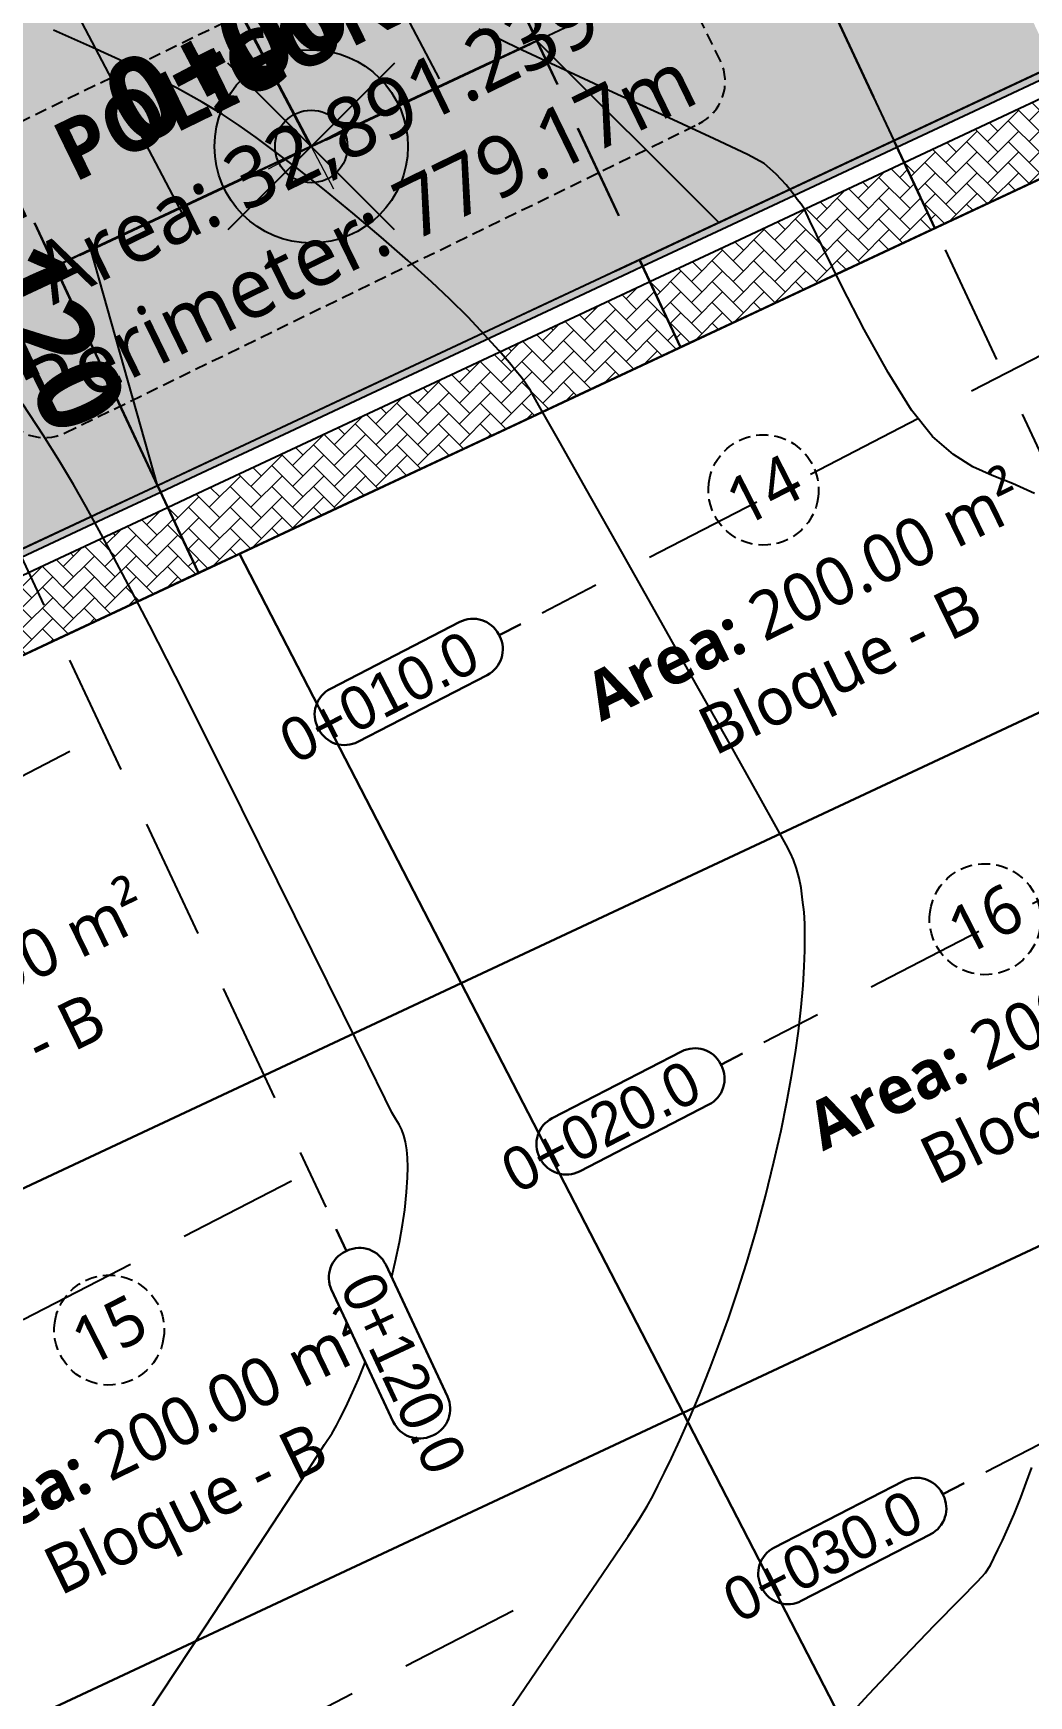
# Model space of a CAD drawing. Header units: millimetres. Extents: x 86 to 591881, y 99 to 1307229.
# Drawn here: x 590698.1 to 590718.69, y 1307076.88 to 1307111.27 of the extents above; entities that cross this region are included whole.
import ezdxf
from ezdxf.enums import TextEntityAlignment as Align

# ---------------------------------------------------------------- set-up
doc = ezdxf.new("R2010")
doc.units = ezdxf.units.MM
for name, pattern in [('CENTER2', [1.125, 0.75, -0.125, 0.125, -0.125]), ('DASHDOT', [1, 0.5, -0.25, 0, -0.25]), ('DASHED', [0.75, 0.5, -0.25]), ('DASHED2', [0.375, 0.25, -0.125]), ('HIDDEN', [0.375, 0.25, -0.125])]:
    doc.linetypes.add(name, pattern=pattern)
for name, color, linetype in [('0_BLOQUES CARRETERA', 7, 'Continuous'), ('C-PROP-LINE', 230, 'Continuous'), ('C-PROP-TEXT', 92, 'Continuous'), ('C-ROAD', 7, 'Continuous'), ('C-ROAD-CORR-BNDY', 1, 'CENTER2'), ('C-ROAD-CORR-PATT', 150, 'Continuous'), ('C-ROAD-INTS', 5, 'Continuous'), ('C-ROAD-MARK', 212, 'Continuous'), ('C-ROAD-SAMP', 150, 'HIDDEN'), ('C-ROAD-SAMP-TEXT', 11, 'Continuous'), ('C-ROAD-STAN-MAJR', 11, 'Continuous'), ('C-TINN-BNDY', 110, 'Continuous'), ('C-TOPO-FEAT', 94, 'Continuous'), ('C-TOPO-MAJR', 9, 'Continuous'), ('C-TOPO-MINR', 8, 'Continuous')]:
    doc.layers.add(name, color=color, linetype=linetype)
for name, color, linetype, lineweight in [('_BLOQUES', 9, 'Continuous', 20), ('_BORDILLOS Y CUNETAS', 252, 'Continuous', 20), ('_TEXTO', 3, 'Continuous', 25)]:
    doc.layers.add(name, color=color, linetype=linetype, lineweight=lineweight)
doc.styles.add('ST - ETIQUETAS', font='', dxfattribs={"height": 2.5})
doc.styles.get("Standard").update_dxf_attribs({"font": 'simplex.shx'})
doc.styles.get('ST - ETIQUETAS').set_extended_font_data('Roboto Thin')

# ---------------------------------------------------------------- blocks, each defined once
blk = doc.blocks.new('POINT INTERS')
at = {"layer": '0_BLOQUES CARRETERA', "linetype": 'DASHDOT', "lineweight": 5}
h = blk.add_hatch(color=244, dxfattribs=at)
h.dxf.hatch_style = 1
h.set_gradient(color1=(153, 27, 30), color2=(248, 153, 30), name='INVSPHERICAL')
h.paths.add_polyline_path([(0.6, 0, 1), (-0.6, 0, 1)])
blk.add_circle((0, 0), 0.574, dxfattribs=at)
blk = doc.blocks.new('MARCA ESTACION')
h = blk.add_hatch(color=7)
h.dxf.hatch_style = 1
h.paths.add_polyline_path([(-3, 0), (0, 0), (0, 3, 0.414214)])
h.paths.add_polyline_path([(3, 0), (0, 0), (0, -3, 0.414214)])
at = {"true_color": 0xffffff}
h = blk.add_hatch(color=7, dxfattribs=at)
h.dxf.hatch_style = 1
h.paths.add_polyline_path([(0, 3), (0, 0), (3, 0, 0.414214)])
h.paths.add_polyline_path([(0, 0), (-3, 0, 0.414214), (0, -3)])
at = {"color": 7, "lineweight": 20}
for points in [[(0, 4), (0, -4)], [(-4, 0), (4, 0)]]:
    blk.add_lwpolyline(points, dxfattribs=at)
at = {"color": 7}
blk.add_circle((0, 0), 3, dxfattribs=at)
blk = doc.blocks.new('Marker Pnt')
at = {"flags": 128}
for points in [[(0.862, -0.862), (-0.862, 0.862)], [(0.862, 0.862), (-0.862, -0.862)]]:
    blk.add_lwpolyline(points, dxfattribs=at)
blk.add_circle((0, 0), 1)

msp = doc.modelspace()

# ---------------------------------------------------------------- hatches: boundary and pattern name
at = {"layer": 'C-ROAD-CORR-PATT', "linetype": 'Continuous', "lineweight": 5}
for color, points in [(251, [(590713.784, 1307113.582), (590715.595, 1307114.431), (590717.089, 1307115.13), (590719.21, 1307110.602), (590717.715, 1307109.902), (590715.904, 1307109.054), (590713.784, 1307113.582)]), (3, [(590715.904, 1307109.054), (590717.715, 1307109.902), (590719.21, 1307110.602), (590719.273, 1307110.466), (590717.779, 1307109.767), (590715.968, 1307108.918), (590715.904, 1307109.054)]), (3, [(590691.612, 1307097.678), (590691.751, 1307097.743), (590692.358, 1307098.028), (590694.169, 1307098.876), (590695.981, 1307099.724), (590697.792, 1307100.572), (590699.603, 1307101.42), (590700.668, 1307101.919), (590700.732, 1307101.783), (590699.667, 1307101.285), (590697.855, 1307100.436), (590696.044, 1307099.588), (590694.233, 1307098.74), (590692.422, 1307097.892), (590691.814, 1307097.607), (590691.676, 1307097.542), (590691.612, 1307097.678)])]:
    msp.add_hatch(color=color, dxfattribs=at).paths.add_polyline_path(points, flags=0)
h = msp.add_hatch(dxfattribs=at)
h.set_pattern_fill('AR-HBONE', color=30, scale=0.003, style=0)
h.set_pattern_definition([(45, (590716.11622, 1307108.60146), (0, 0.431052), [0.9144, -0.3048]), (135, (590716.33175, 1307108.81698), (4e-17, 0.431052), [0.9144, -0.3048])])
h.paths.add_polyline_path([(590716.116, 1307108.601), (590717.927, 1307109.45), (590719.422, 1307110.149), (590720.058, 1307108.791), (590718.564, 1307108.091), (590716.752, 1307107.243), (590716.116, 1307108.601)], flags=0)
h = msp.add_hatch(dxfattribs=at)
h.set_pattern_fill('AR-HBONE', color=30, scale=0.003, style=0)
h.set_pattern_definition([(45, (590691.82402, 1307097.22536), (0, 0.431052), [0.9144, -0.3048]), (135, (590692.03955, 1307097.44088), (4e-17, 0.431052), [0.9144, -0.3048])])
h.paths.add_polyline_path([(590691.824, 1307097.225), (590691.963, 1307097.29), (590692.57, 1307097.575), (590694.381, 1307098.423), (590696.193, 1307099.271), (590698.004, 1307100.119), (590699.815, 1307100.968), (590700.88, 1307101.466), (590701.516, 1307100.108), (590700.451, 1307099.609), (590698.64, 1307098.761), (590696.829, 1307097.913), (590695.018, 1307097.065), (590693.206, 1307096.216), (590692.599, 1307095.932), (590692.46, 1307095.867), (590691.824, 1307097.225)], flags=0)

# ---------------------------------------------------------------- linework, layer by layer
at = {"layer": '_BORDILLOS Y CUNETAS'}
for points in [[(590713.681, 1307030.657), (590682.703, 1307090.639, -0.42561), (590683.864, 1307094.05), (590719.21, 1307110.602, -0.402936), (590722.491, 1307109.485), (590751.882, 1307052.562)], [(590714.137, 1307030.864), (590683.147, 1307090.868, -0.42561), (590684.076, 1307093.597), (590719.422, 1307110.149, -0.402936), (590722.047, 1307109.256), (590751.459, 1307052.291)]]:
    msp.add_lwpolyline(points, format="xyb", dxfattribs=at)
at = {"layer": 'C-PROP-LINE', "color": 4, "linetype": 'Continuous', "lineweight": 25}
for points in [[(590725.081, 1307100.109, 0), (590720.493, 1307108.995, 0), (590702.368, 1307100.507, 0), (590706.956, 1307091.621, 0), (590706.956, 1307091.621, 0), (590725.081, 1307100.109, 0)], [(590702.368, 1307100.507, 0), (590684.242, 1307092.018, 0), (590688.83, 1307083.133, 0), (590706.956, 1307091.621, 0), (590702.368, 1307100.507, 0)], [(590729.669, 1307091.224, 0), (590725.081, 1307100.109, 0), (590706.956, 1307091.621, 0), (590711.544, 1307082.736, 0), (590711.545, 1307082.736, 0), (590729.669, 1307091.224, 0)], [(590706.956, 1307091.621, 0), (590688.83, 1307083.133, 0), (590693.419, 1307074.248, 0), (590711.544, 1307082.736, 0), (590706.956, 1307091.621, 0), (590706.956, 1307091.621, 0)], [(590729.669, 1307091.224, 0), (590711.545, 1307082.736, 0), (590716.133, 1307073.85, 0), (590716.133, 1307073.85, 0), (590734.258, 1307082.337, 0), (590729.669, 1307091.224, 0)], [(590716.133, 1307073.85, 0), (590711.545, 1307082.736, 0), (590711.544, 1307082.736, 0), (590693.419, 1307074.248, 0), (590698.008, 1307065.362, 0), (590716.133, 1307073.85, 0)]]:
    msp.add_polyline3d(points, dxfattribs=at)
at = {"layer": 'C-PROP-TEXT', "color": 12, "linetype": 'DASHED2', "lineweight": 25, "extrusion": (0, 0, -1)}
for centre, radius, start, end in [((-590713.207, 1307101.825), 1.141, 7.1434, 187.1434), ((-590713.207, 1307101.825), 1.141, 187.1434, 7.1434), ((-590717.791, 1307092.947), 1.149, 7.8612, 187.8612), ((-590717.791, 1307092.947), 1.149, 187.8612, 7.8612), ((-590699.672, 1307084.447), 1.137, 7.872, 187.872), ((-590699.672, 1307084.447), 1.137, 187.872, 7.872)]:
    msp.add_arc(centre, radius, start, end, dxfattribs=at)
at = {"layer": 'C-ROAD-SAMP', "color": 1, "linetype": 'DASHED2', "lineweight": 25, "ltscale": 10}
for points in [[(590748.758, 1307108.746), (590730.987, 1307099.571), (590713.216, 1307090.395)], [(590753.346, 1307099.861), (590735.575, 1307090.685), (590717.804, 1307081.509)], [(590698.855, 1307096.413), (590681.084, 1307087.235), (590663.314, 1307078.058)], [(590703.443, 1307087.528), (590685.673, 1307078.35), (590667.903, 1307069.173)], [(590708.032, 1307078.643), (590690.262, 1307069.465), (590672.492, 1307060.288)]]:
    msp.add_lwpolyline(points, dxfattribs=at)
at = {"layer": 'C-TOPO-FEAT', "color": 94, "linetype": 'Continuous', "lineweight": -3, "flags": 128}
for points in [[(590715.904, 1307109.054), (590717.715, 1307109.902), (590719.21, 1307110.602)], [(590715.968, 1307108.918), (590717.779, 1307109.767), (590719.273, 1307110.466)], [(590716.116, 1307108.601), (590717.927, 1307109.45), (590719.422, 1307110.149)], [(590716.752, 1307107.243), (590718.564, 1307108.091), (590720.058, 1307108.791)], [(590691.612, 1307097.678), (590691.751, 1307097.743), (590692.358, 1307098.028), (590694.169, 1307098.876), (590695.981, 1307099.724), (590697.792, 1307100.572), (590699.603, 1307101.42), (590700.668, 1307101.919)], [(590691.676, 1307097.542), (590691.814, 1307097.607), (590692.422, 1307097.892), (590694.233, 1307098.74), (590696.044, 1307099.588), (590697.855, 1307100.436), (590699.667, 1307101.285), (590700.732, 1307101.783)], [(590691.824, 1307097.225), (590691.963, 1307097.29), (590692.57, 1307097.575), (590694.381, 1307098.423), (590696.193, 1307099.271), (590698.004, 1307100.119), (590699.815, 1307100.968), (590700.88, 1307101.466)], [(590692.46, 1307095.867), (590692.599, 1307095.932), (590693.206, 1307096.216), (590695.018, 1307097.065), (590696.829, 1307097.913), (590698.64, 1307098.761), (590700.451, 1307099.609), (590701.516, 1307100.108)]]:
    msp.add_lwpolyline(points, dxfattribs=at)
at = {"layer": 'C-TOPO-MAJR', "color": 40, "linetype": 'Continuous', "lineweight": -3, "elevation": 459}
msp.add_lwpolyline([(590714.615, 1307076.072), (590715.386, 1307076.916), (590716.112, 1307077.685), (590716.754, 1307078.348), (590717.275, 1307078.879), (590717.636, 1307079.248), (590717.799, 1307079.426), (590717.904, 1307079.588), (590717.974, 1307079.727), (590718.057, 1307079.904), (590718.149, 1307080.095), (590718.263, 1307080.342), (590718.393, 1307080.64), (590718.53, 1307080.985), (590718.642, 1307081.286), (590718.755, 1307081.606)], dxfattribs=at)

# ---------------------------------------------------------------- texts
at = {"layer": '_TEXTO', "style": 'ST - ETIQUETAS'}
msp.add_text('CALLE SECUNDARIA # 2', height=2.5, rotation=296.7711, dxfattribs=at).set_placement((590691.689, 1307064.244), align=Align.CENTER)
at = {"layer": 'C-PROP-TEXT', "color": 2, "linetype": 'Continuous', "lineweight": -3, "char_height": 1, "attachment_point": 8, "rotation": 27, "style": 'ST - ETIQUETAS'}
for s, insert in [('{\\fRoboto Black|b0|i0|c0|p2;14}', (590713.434, 1307101.379)), ('{\\fRoboto Black|b0|i0|c0|p2;16}', (590718.024, 1307092.489)), ('{\\fRoboto Black|b0|i0|c0|p2;15}', (590699.902, 1307083.996))]:
    msp.add_mtext(s, dxfattribs=dict(at, insert=insert))
at = {"layer": 'C-PROP-TEXT', "color": 92, "linetype": 'Continuous', "lineweight": -3, "char_height": 1, "attachment_point": 2, "rotation": 26, "style": 'ST - ETIQUETAS'}
for insert in [(590713.834, 1307100.083), (590695.709, 1307091.595), (590718.422, 1307091.198), (590700.297, 1307082.71)]:
    msp.add_mtext('{\\fRoboto Thin|b1|i0|c0|p2;\\C18;\\c0;Area:\\C0; \\fRoboto Thin|b0|i0|c0|p2;\\C178;\\c4980736;200.00 m²\\PBloque - B}', dxfattribs=dict(at, insert=insert))

# ---------------------------------------------------------------- next in the draw order: texts
at = {"layer": 'C-PROP-TEXT', "color": 3, "linetype": 'Continuous', "lineweight": -3, "insert": (590703.959, 1307108.982), "char_height": 1.25, "width": 14.72339, "attachment_point": 5, "rotation": 26, "style": 'ST - ETIQUETAS', "bg_fill": 3, "box_fill_scale": 1.28, "bg_fill_color": 256, "bg_fill_true_color": 13158600, "bg_fill_transparency": 0}
msp.add_mtext('{\\fRoboto Thin|b1|i0|c0|p2;POLIGONAL}\\P{\\C1;Area: 32,891.239\\C4;\\PPerimeter: 779.17m}', dxfattribs=at)

# ---------------------------------------------------------------- next in the draw order: hatches: boundary and pattern name
at = {"layer": 'C-ROAD-CORR-PATT', "linetype": 'Continuous', "lineweight": 5, "true_color": 0x898989}
for points in [[(590706.4, 1307115.646), (590708.041, 1307116.414), (590709.852, 1307117.262), (590711.663, 1307118.11), (590713.784, 1307113.582), (590711.972, 1307112.734), (590710.161, 1307111.886), (590708.52, 1307111.117), (590706.4, 1307115.646)], [(590708.52, 1307111.117), (590703.864, 1307108.937), (590703.852, 1307108.931), (590703.843, 1307108.947), (590703.375, 1307109.836), (590702.919, 1307110.703), (590702.739, 1307111.044), (590700.499, 1307115.297), (590700.496, 1307115.303), (590700.493, 1307115.308), (590700.473, 1307115.347), (590703.127, 1307116.745), (590703.137, 1307116.727), (590703.138, 1307116.725), (590703.14, 1307116.722), (590704.454, 1307115.572), (590704.543, 1307115.54), (590704.748, 1307115.48), (590704.928, 1307115.444), (590704.931, 1307115.443), (590704.934, 1307115.443), (590706.4, 1307115.646), (590708.52, 1307111.117)], [(590700.233, 1307115.802), (590700.492, 1307115.311), (590700.495, 1307115.305), (590700.498, 1307115.299), (590702.872, 1307110.791), (590702.919, 1307110.703), (590703.375, 1307109.836), (590703.842, 1307108.949), (590703.852, 1307108.931), (590703.839, 1307108.925), (590698.667, 1307106.503), (590698.556, 1307106.451), (590698.548, 1307106.447), (590696.427, 1307110.975), (590696.43, 1307110.977), (590696.467, 1307110.994), (590697.595, 1307112.105), (590697.596, 1307112.108), (590697.597, 1307112.11), (590697.668, 1307112.262), (590697.737, 1307112.443), (590697.744, 1307112.464), (590697.687, 1307114.171), (590697.686, 1307114.173), (590697.685, 1307114.176), (590697.579, 1307114.404), (590700.233, 1307115.802)], [(590687.371, 1307106.734), (590687.51, 1307106.799), (590688.117, 1307107.084), (590689.928, 1307107.932), (590691.74, 1307108.78), (590693.551, 1307109.628), (590695.362, 1307110.477), (590696.427, 1307110.975), (590698.548, 1307106.447), (590697.483, 1307105.949), (590695.671, 1307105.1), (590693.86, 1307104.252), (590692.049, 1307103.404), (590690.238, 1307102.556), (590689.63, 1307102.271), (590689.491, 1307102.206), (590687.371, 1307106.734)]]:
    msp.add_hatch(color=252, dxfattribs=at).paths.add_polyline_path(points, flags=0)
at = {"layer": 'C-ROAD-CORR-PATT', "linetype": 'Continuous', "lineweight": 5}
for color, points in [(251, [(590708.52, 1307111.117), (590710.161, 1307111.886), (590711.972, 1307112.734), (590713.784, 1307113.582), (590715.904, 1307109.054), (590714.093, 1307108.206), (590712.282, 1307107.358), (590710.641, 1307106.589), (590708.52, 1307111.117)]), (251, [(590698.548, 1307106.447), (590699.294, 1307106.797), (590701.105, 1307107.645), (590702.916, 1307108.493), (590704.728, 1307109.341), (590706.539, 1307110.19), (590708.35, 1307111.038), (590708.52, 1307111.117), (590710.641, 1307106.589), (590710.47, 1307106.51), (590708.659, 1307105.661), (590706.848, 1307104.813), (590705.037, 1307103.965), (590703.226, 1307103.117), (590701.414, 1307102.269), (590700.668, 1307101.919), (590698.548, 1307106.447)]), (3, [(590710.641, 1307106.589), (590712.282, 1307107.358), (590714.093, 1307108.206), (590715.904, 1307109.054), (590715.968, 1307108.918), (590714.157, 1307108.07), (590712.345, 1307107.222), (590710.704, 1307106.454), (590710.641, 1307106.589)]), (3, [(590700.668, 1307101.919), (590701.414, 1307102.269), (590703.226, 1307103.117), (590705.037, 1307103.965), (590706.848, 1307104.813), (590708.659, 1307105.661), (590710.47, 1307106.51), (590710.641, 1307106.589), (590710.704, 1307106.454), (590710.534, 1307106.374), (590708.723, 1307105.526), (590706.912, 1307104.677), (590705.1, 1307103.829), (590703.289, 1307102.981), (590701.478, 1307102.133), (590700.732, 1307101.783), (590700.668, 1307101.919)]), (251, [(590689.491, 1307102.206), (590689.63, 1307102.271), (590690.238, 1307102.556), (590692.049, 1307103.404), (590693.86, 1307104.252), (590695.671, 1307105.1), (590697.483, 1307105.949), (590698.548, 1307106.447), (590700.668, 1307101.919), (590699.603, 1307101.42), (590697.792, 1307100.572), (590695.981, 1307099.724), (590694.169, 1307098.876), (590692.358, 1307098.028), (590691.751, 1307097.743), (590691.612, 1307097.678), (590689.491, 1307102.206)])]:
    msp.add_hatch(color=color, dxfattribs=at).paths.add_polyline_path(points, flags=0)
h = msp.add_hatch(dxfattribs=at)
h.set_pattern_fill('AR-HBONE', color=30, scale=0.003, style=0)
h.set_pattern_definition([(45, (590710.85282, 1307106.1366), (0, 0.431052), [0.9144, -0.3048]), (135, (590711.06835, 1307106.35212), (4e-17, 0.431052), [0.9144, -0.3048])])
h.paths.add_polyline_path([(590710.853, 1307106.137), (590712.494, 1307106.905), (590714.305, 1307107.753), (590716.116, 1307108.601), (590716.752, 1307107.243), (590714.941, 1307106.395), (590713.13, 1307105.547), (590711.489, 1307104.778), (590710.853, 1307106.137)], flags=0)
h = msp.add_hatch(dxfattribs=at)
h.set_pattern_fill('AR-HBONE', color=30, scale=0.003, style=0)
h.set_pattern_definition([(45, (590700.88017, 1307101.46637), (0, 0.431052), [0.9144, -0.3048]), (135, (590701.0957, 1307101.6819), (4e-17, 0.431052), [0.9144, -0.3048])])
h.paths.add_polyline_path([(590700.88, 1307101.466), (590701.626, 1307101.816), (590703.438, 1307102.664), (590705.249, 1307103.512), (590707.06, 1307104.36), (590708.871, 1307105.209), (590710.683, 1307106.057), (590710.853, 1307106.137), (590711.489, 1307104.778), (590711.319, 1307104.698), (590709.507, 1307103.85), (590707.696, 1307103.002), (590705.885, 1307102.154), (590704.074, 1307101.306), (590702.263, 1307100.457), (590701.516, 1307100.108), (590700.88, 1307101.466)], flags=0)

# ---------------------------------------------------------------- next in the draw order: linework, layer by layer
at = {"layer": '_BLOQUES', "color": 4, "linetype": 'Continuous', "lineweight": 25}
msp.add_polyline3d([(590684.242, 1307092.018, 0), (590720.493, 1307108.995, 0), (590748.023, 1307055.677, 0), (590711.775, 1307038.705, 0), (590684.242, 1307092.018, 0)], dxfattribs=at)
at = {"layer": 'C-PROP-TEXT', "color": 30, "linetype": 'DASHED2', "lineweight": -3}
for p, q in [((590709.155, 1307114.956), (590696.053, 1307108.566)), ((590712.315, 1307110.701), (590710.459, 1307114.507)), ((590698.764, 1307103.007), (590711.866, 1307109.398))]:
    msp.add_line(p, q, dxfattribs=at)
for centre, start, end in [((590711.439, 1307110.274), 296, 26), ((590698.336, 1307103.884), 206, 296)]:
    msp.add_arc(centre, 0.975, start, end, dxfattribs=at)
at = {"layer": 'C-ROAD', "color": 2, "linetype": 'HIDDEN', "lineweight": 35, "ltscale": 15, "flags": 128}
for points in [[(590586.998, 1307054.208), (590821.743, 1307164.14)], [(590703.852, 1307108.931), (590683.614, 1307147.361)]]:
    msp.add_lwpolyline(points, dxfattribs=at)
at = {"layer": 'C-ROAD', "color": 7, "linetype": 'Continuous', "lineweight": -3, "flags": 128}
for points in [[(590706.506, 1307110.329), (590698.22, 1307126.064)], [(590701.197, 1307107.533), (590692.911, 1307123.268)], [(590710.125, 1307106.348), (590738.263, 1307119.525)], [(590691.584, 1307097.665), (590719.725, 1307110.844)], [(590710.154, 1307106.361), (590719.21, 1307110.602)]]:
    msp.add_lwpolyline(points, dxfattribs=at)
at = {"layer": 'C-ROAD-CORR-BNDY', "color": 166, "linetype": 'DASHED', "lineweight": 30, "ltscale": 4}
for points in [[(590716.752, 1307107.243), (590718.564, 1307108.091), (590720.058, 1307108.791), (590714.12, 1307121.47), (590712.626, 1307120.77), (590710.815, 1307119.922)], [(590711.489, 1307104.778), (590713.13, 1307105.547), (590714.941, 1307106.395), (590716.752, 1307107.243), (590710.815, 1307119.922), (590709.004, 1307119.073), (590707.192, 1307118.225), (590705.552, 1307117.457)], [(590705.552, 1307117.457), (590705.241, 1307117.311), (590705.24, 1307117.311), (590705.24, 1307117.311), (590705.188, 1307117.286), (590705.153, 1307117.353), (590705.139, 1307117.379), (590704.965, 1307117.707), (590704.965, 1307117.708), (590704.964, 1307117.708), (590704.963, 1307117.711), (590700.473, 1307115.347), (590700.493, 1307115.308), (590700.496, 1307115.303), (590700.499, 1307115.297), (590702.739, 1307111.044), (590702.919, 1307110.703), (590703.375, 1307109.836), (590703.843, 1307108.947), (590703.852, 1307108.931), (590703.864, 1307108.937), (590708.52, 1307111.117)], [(590692.46, 1307095.867), (590692.599, 1307095.932), (590693.206, 1307096.216), (590695.018, 1307097.065), (590696.829, 1307097.913), (590698.64, 1307098.761), (590700.451, 1307099.609), (590701.516, 1307100.108), (590695.579, 1307112.787), (590694.514, 1307112.288), (590692.703, 1307111.44), (590690.891, 1307110.591), (590689.08, 1307109.743), (590687.269, 1307108.895), (590686.662, 1307108.611), (590686.523, 1307108.546)], [(590701.516, 1307100.108), (590702.263, 1307100.457), (590704.074, 1307101.306), (590705.885, 1307102.154), (590707.696, 1307103.002), (590709.507, 1307103.85), (590711.319, 1307104.698), (590711.489, 1307104.778), (590708.52, 1307111.117), (590708.35, 1307111.038), (590706.539, 1307110.19), (590704.728, 1307109.341), (590702.916, 1307108.493), (590701.105, 1307107.645), (590699.294, 1307106.797), (590698.548, 1307106.447)]]:
    msp.add_lwpolyline(points, close=True, dxfattribs=at)
msp.add_lwpolyline([(590695.579, 1307112.787), (590698.548, 1307106.447), (590698.556, 1307106.451), (590698.667, 1307106.503), (590703.839, 1307108.925), (590703.852, 1307108.931), (590703.842, 1307108.949), (590703.375, 1307109.836), (590702.919, 1307110.703), (590702.872, 1307110.791), (590700.498, 1307115.299)], dxfattribs=at)
at = {"layer": 'C-ROAD-SAMP', "color": 1, "linetype": 'DASHED2', "lineweight": 25, "ltscale": 10}
for points in [[(590705.302, 1307131.695), (590713.784, 1307113.582), (590722.266, 1307095.47)], [(590687.189, 1307123.213), (590695.671, 1307105.1), (590704.153, 1307086.988)], [(590744.17, 1307117.632), (590726.399, 1307108.456), (590708.628, 1307099.28)]]:
    msp.add_lwpolyline(points, dxfattribs=at)
at = {"layer": 'C-TINN-BNDY', "color": 110, "linetype": 'Continuous', "lineweight": -3}
msp.add_polyline3d([(590720.058, 1307108.791, 458.221), (590718.564, 1307108.091, 459.033), (590716.752, 1307107.243, 459.104), (590714.941, 1307106.395, 459.174), (590713.13, 1307105.547, 459.245), (590711.489, 1307104.778, 459.31), (590711.319, 1307104.698, 459.316), (590709.507, 1307103.85, 459.387), (590707.696, 1307103.002, 459.458), (590705.885, 1307102.154, 459.529), (590704.074, 1307101.306, 459.6), (590702.263, 1307100.457, 459.671), (590701.516, 1307100.108, 459.7), (590700.451, 1307099.609, 459.741), (590698.64, 1307098.761, 459.812), (590696.829, 1307097.913, 459.883)], dxfattribs=at)
at = {"layer": 'C-TOPO-FEAT', "color": 94, "linetype": 'Continuous', "lineweight": -3, "flags": 128}
for points in [[(590700.233, 1307115.802), (590700.492, 1307115.311), (590700.495, 1307115.305), (590700.498, 1307115.299), (590702.872, 1307110.791), (590702.919, 1307110.703), (590703.375, 1307109.836), (590703.842, 1307108.949), (590703.852, 1307108.931), (590703.839, 1307108.925), (590698.667, 1307106.503), (590698.556, 1307106.451), (590698.548, 1307106.447)], [(590708.52, 1307111.117), (590703.864, 1307108.937), (590703.852, 1307108.931), (590703.843, 1307108.947), (590703.375, 1307109.836), (590702.919, 1307110.703), (590702.739, 1307111.044), (590700.499, 1307115.297), (590700.496, 1307115.303), (590700.493, 1307115.308), (590700.473, 1307115.347)], [(590708.52, 1307111.117), (590710.161, 1307111.886), (590711.972, 1307112.734), (590713.784, 1307113.582)], [(590698.548, 1307106.447), (590699.294, 1307106.797), (590701.105, 1307107.645), (590702.916, 1307108.493), (590704.728, 1307109.341), (590706.539, 1307110.19), (590708.35, 1307111.038), (590708.52, 1307111.117)], [(590700.668, 1307101.919), (590699.294, 1307106.797), (590701.105, 1307107.645), (590702.916, 1307108.493), (590704.728, 1307109.341), (590706.539, 1307110.19), (590708.35, 1307111.038), (590708.52, 1307111.117)], [(590708.52, 1307111.117), (590712.282, 1307107.358), (590714.093, 1307108.206), (590715.904, 1307109.054)], [(590710.641, 1307106.589), (590712.282, 1307107.358), (590714.093, 1307108.206), (590715.904, 1307109.054)], [(590710.704, 1307106.454), (590712.345, 1307107.222), (590714.157, 1307108.07), (590715.968, 1307108.918)], [(590710.853, 1307106.137), (590712.494, 1307106.905), (590714.305, 1307107.753), (590716.116, 1307108.601)], [(590711.489, 1307104.778), (590713.13, 1307105.547), (590714.941, 1307106.395), (590716.752, 1307107.243)], [(590700.668, 1307101.919), (590701.414, 1307102.269), (590703.226, 1307103.117), (590705.037, 1307103.965), (590706.848, 1307104.813), (590708.659, 1307105.661), (590710.47, 1307106.51), (590710.641, 1307106.589)], [(590701.414, 1307102.269), (590703.226, 1307103.117), (590705.037, 1307103.965), (590706.848, 1307104.813), (590708.659, 1307105.661), (590710.47, 1307106.51), (590710.641, 1307106.589)], [(590689.491, 1307102.206), (590689.63, 1307102.271), (590690.238, 1307102.556), (590692.049, 1307103.404), (590693.86, 1307104.252), (590695.671, 1307105.1), (590697.483, 1307105.949), (590698.548, 1307106.447)], [(590700.732, 1307101.783), (590701.478, 1307102.133), (590703.289, 1307102.981), (590705.1, 1307103.829), (590706.912, 1307104.677), (590708.723, 1307105.526), (590710.534, 1307106.374), (590710.704, 1307106.454)], [(590700.88, 1307101.466), (590701.626, 1307101.816), (590703.438, 1307102.664), (590705.249, 1307103.512), (590707.06, 1307104.36), (590708.871, 1307105.209), (590710.683, 1307106.057), (590710.853, 1307106.137)], [(590701.516, 1307100.108), (590702.263, 1307100.457), (590704.074, 1307101.306), (590705.885, 1307102.154), (590707.696, 1307103.002), (590709.507, 1307103.85), (590711.319, 1307104.698), (590711.489, 1307104.778)]]:
    msp.add_lwpolyline(points, dxfattribs=at)
at = {"layer": 'C-TOPO-MAJR', "color": 40, "linetype": 'Continuous', "lineweight": -3}
for points, elevation in [([(590718.812, 1307101.752), (590718.355, 1307101.958), (590717.939, 1307102.124), (590717.54, 1307102.306), (590717.136, 1307102.558), (590716.702, 1307102.934), (590716.27, 1307103.478), (590715.786, 1307104.252), (590715.292, 1307105.143), (590714.829, 1307106.039), (590714.441, 1307106.828), (590714.169, 1307107.396), (590714.056, 1307107.631), (590713.984, 1307107.736), (590713.906, 1307107.837), (590713.826, 1307107.944), (590713.677, 1307108.134), (590713.472, 1307108.361), (590713.224, 1307108.577), (590712.879, 1307108.762), (590712.185, 1307109.092), (590711.25, 1307109.523), (590710.186, 1307110.009), (590709.102, 1307110.506), (590708.11, 1307110.97), (590707.318, 1307111.355)], 459), ([(590699.813, 1307075.523), (590700.754, 1307076.943), (590701.654, 1307078.307), (590702.479, 1307079.559), (590703.19, 1307080.643), (590703.752, 1307081.501), (590704.129, 1307082.078), (590704.283, 1307082.318), (590704.373, 1307082.471), (590704.439, 1307082.596), (590704.518, 1307082.755), (590704.603, 1307082.931), (590704.708, 1307083.157), (590704.826, 1307083.429), (590704.952, 1307083.745), (590705.08, 1307084.092), (590705.21, 1307084.469), (590705.341, 1307084.891), (590705.474, 1307085.371), (590705.591, 1307085.849), (590705.678, 1307086.264), (590705.741, 1307086.623), (590705.787, 1307086.935), (590705.825, 1307087.299), (590705.843, 1307087.601), (590705.848, 1307087.815), (590705.843, 1307088.01), (590705.827, 1307088.177), (590705.801, 1307088.343), (590705.769, 1307088.475), (590705.725, 1307088.588), (590705.671, 1307088.698), (590705.603, 1307088.813), (590705.521, 1307088.95), (590705.382, 1307089.23), (590705.029, 1307089.945), (590704.509, 1307090.999), (590703.869, 1307092.295), (590703.156, 1307093.737), (590702.416, 1307095.228), (590701.697, 1307096.671), (590701.045, 1307097.971), (590700.506, 1307099.03), (590700.129, 1307099.752), (590699.766, 1307100.427), (590699.464, 1307100.987), (590699.195, 1307101.478), (590698.93, 1307101.942), (590698.643, 1307102.421), (590698.305, 1307102.96), (590697.888, 1307103.601)], 459.5)]:
    msp.add_lwpolyline(points, dxfattribs=dict(at, elevation=elevation))
at = {"layer": 'C-TOPO-MINR', "color": 44, "linetype": 'Continuous', "lineweight": -3, "elevation": 459.25}
msp.add_lwpolyline([(590707.12, 1307075.358), (590708.161, 1307076.884), (590709.099, 1307078.26), (590709.869, 1307079.392), (590710.405, 1307080.185), (590710.644, 1307080.545), (590710.8, 1307080.807), (590710.916, 1307081.015), (590711.024, 1307081.227), (590711.158, 1307081.502), (590711.302, 1307081.799), (590711.476, 1307082.168), (590711.673, 1307082.605), (590711.885, 1307083.105), (590712.106, 1307083.664), (590712.292, 1307084.163), (590712.48, 1307084.687), (590712.67, 1307085.246), (590712.861, 1307085.848), (590713.053, 1307086.501), (590713.247, 1307087.215), (590713.424, 1307087.929), (590713.571, 1307088.578), (590713.691, 1307089.167), (590713.789, 1307089.703), (590713.867, 1307090.189), (590713.93, 1307090.632), (590713.987, 1307091.124), (590714.025, 1307091.574), (590714.048, 1307091.97), (590714.059, 1307092.301), (590714.063, 1307092.555), (590714.06, 1307092.852), (590714.046, 1307093.09), (590714.017, 1307093.347), (590713.984, 1307093.595), (590713.947, 1307093.794), (590713.891, 1307093.997), (590713.828, 1307094.177), (590713.764, 1307094.315), (590713.678, 1307094.486), (590713.507, 1307094.795), (590713.098, 1307095.526), (590712.511, 1307096.572), (590711.804, 1307097.829), (590711.037, 1307099.191), (590710.27, 1307100.552), (590709.562, 1307101.807), (590708.972, 1307102.85), (590708.56, 1307103.576), (590708.385, 1307103.88), (590708.285, 1307104.032), (590708.2, 1307104.15), (590708.086, 1307104.292), (590707.951, 1307104.453), (590707.729, 1307104.71), (590707.438, 1307105.034), (590707.096, 1307105.398), (590706.721, 1307105.773), (590706.338, 1307106.132), (590705.853, 1307106.57), (590705.301, 1307107.054), (590704.713, 1307107.554), (590704.125, 1307108.037), (590703.569, 1307108.472), (590703.098, 1307108.829), (590702.712, 1307109.118), (590702.363, 1307109.365), (590702.006, 1307109.599), (590701.594, 1307109.847), (590701.08, 1307110.135), (590700.623, 1307110.371), (590700.035, 1307110.653), (590699.329, 1307110.976), (590698.519, 1307111.336)], dxfattribs=at)

# ---------------------------------------------------------------- next in the draw order: block references
at = {"layer": 'C-ROAD-INTS', "color": 4, "linetype": 'Continuous', "lineweight": -3, "xscale": 2, "yscale": 2, "zscale": 2}
msp.add_blockref('Marker Pnt', (590703.852, 1307108.931), dxfattribs=at)
at = {"layer": 'C-ROAD-MARK', "color": 18, "linetype": 'Continuous', "lineweight": 9, "xscale": 0.02615086839485391, "yscale": 0.02615086839485391, "zscale": 0.02615086839485391}
msp.add_blockref('POINT INTERS', (590703.852, 1307108.931), dxfattribs=at)
at = {"layer": 'C-ROAD-STAN-MAJR', "color": 11, "linetype": 'Continuous', "lineweight": -3, "xscale": 0.2499999999999999, "yscale": 0.2499999999999999, "zscale": 0.2499999999999999, "rotation": 117.7720365176944}
msp.add_blockref('MARCA ESTACION', (590703.852, 1307108.931), dxfattribs=at)

# ---------------------------------------------------------------- next in the draw order: texts
at = {"layer": 'C-ROAD-STAN-MAJR', "color": 7, "linetype": 'Continuous', "lineweight": -3, "char_height": 1.75, "attachment_point": 5}
for s, insert, rotation in [('{\\fRoboto Black|b1|i0|c0|p2;\\C18;\\c0;0+000}', (590702.687, 1307111.143), 27.772), ('{\\fRoboto Black|b1|i0|c0|p2;\\C18;\\c0;0+120}', (590697.935, 1307106.161), 295.0938)]:
    msp.add_mtext(s, dxfattribs=dict(at, insert=insert, rotation=rotation))

# ---------------------------------------------------------------- next in the draw order: texts
at = {"layer": 'C-ROAD-SAMP-TEXT', "color": 194, "linetype": 'Continuous', "lineweight": -3, "char_height": 0.9, "width": 3.04168, "bg_fill": 3, "box_fill_scale": 1.166667, "bg_fill_color": 256, "bg_fill_true_color": 13158600, "bg_fill_transparency": 0}
for s, insert, attachment_point, rotation in [('{\\fFreestyle Script|b0|i0|c0|p66;\\C196;\\c8323135;0+010.0}', (590707.206, 1307098.546), 6, 27.3086), ('{\\fFreestyle Script|b0|i0|c0|p66;\\C196;\\c8323135;0+020.0}', (590711.794, 1307089.661), 6, 27.3086), ('{\\fFreestyle Script|b0|i0|c0|p66;\\C196;\\c8323135;0+120.0}', (590704.832, 1307085.539), 4, 295.0938), ('{\\fFreestyle Script|b0|i0|c0|p66;\\C196;\\c8323135;0+030.0}', (590716.382, 1307080.775), 6, 27.3086)]:
    msp.add_mtext(s, dxfattribs=dict(at, insert=insert, attachment_point=attachment_point, rotation=rotation))

# ---------------------------------------------------------------- next in the draw order: linework, layer by layer
at = {"layer": 'C-ROAD-SAMP-TEXT', "color": 194, "linetype": 'Continuous', "lineweight": 30}
for p, q in [((590706.923, 1307099.096), (590704.247, 1307097.714)), ((590708.184, 1307099.051), (590707.739, 1307098.822)), ((590707.748, 1307098.805), (590707.731, 1307098.838)), ((590704.814, 1307096.615), (590707.49, 1307097.997)), ((590703.989, 1307096.906), (590704.006, 1307096.873)), ((590711.51, 1307090.21), (590708.835, 1307088.829)), ((590712.772, 1307090.166), (590712.327, 1307089.936)), ((590712.336, 1307089.92), (590712.319, 1307089.952)), ((590709.402, 1307087.73), (590712.078, 1307089.111)), ((590708.577, 1307088.02), (590708.593, 1307087.988)), ((590704.365, 1307086.535), (590704.578, 1307086.082)), ((590704.594, 1307086.09), (590704.561, 1307086.075)), ((590706.669, 1307083.074), (590705.392, 1307085.801)), ((590704.272, 1307085.277), (590705.549, 1307082.549)), ((590706.347, 1307082.261), (590706.38, 1307082.276)), ((590716.098, 1307081.325), (590713.422, 1307079.943)), ((590717.359, 1307081.28), (590716.915, 1307081.051)), ((590716.923, 1307081.034), (590716.907, 1307081.067)), ((590713.99, 1307078.844), (590716.666, 1307080.226)), ((590713.164, 1307079.135), (590713.181, 1307079.102))]:
    msp.add_line(p, q, dxfattribs=at)
for centre, start, end in [((590707.198, 1307098.563), 27.3086, 117.3086), ((590707.215, 1307098.53), 297.3086, 27.3086), ((590704.522, 1307097.181), 117.3086, 207.3086), ((590704.539, 1307097.148), 207.3086, 297.3086), ((590711.786, 1307089.677), 27.3086, 117.3086), ((590711.803, 1307089.645), 297.3086, 27.3086), ((590709.11, 1307088.296), 117.3086, 207.3086), ((590709.127, 1307088.263), 207.3086, 297.3086), ((590704.815, 1307085.531), 115.0938, 205.0938), ((590704.849, 1307085.547), 25.0938, 115.0938), ((590706.126, 1307082.819), 295.0938, 25.0938), ((590706.093, 1307082.804), 205.0938, 295.0938), ((590716.374, 1307080.792), 27.3086, 117.3086), ((590716.39, 1307080.759), 297.3086, 27.3086), ((590713.698, 1307079.41), 117.3086, 207.3086), ((590713.714, 1307079.377), 207.3086, 297.3086)]:
    msp.add_arc(centre, 0.6, start, end, dxfattribs=at)

doc.saveas('drawing.dxf')
